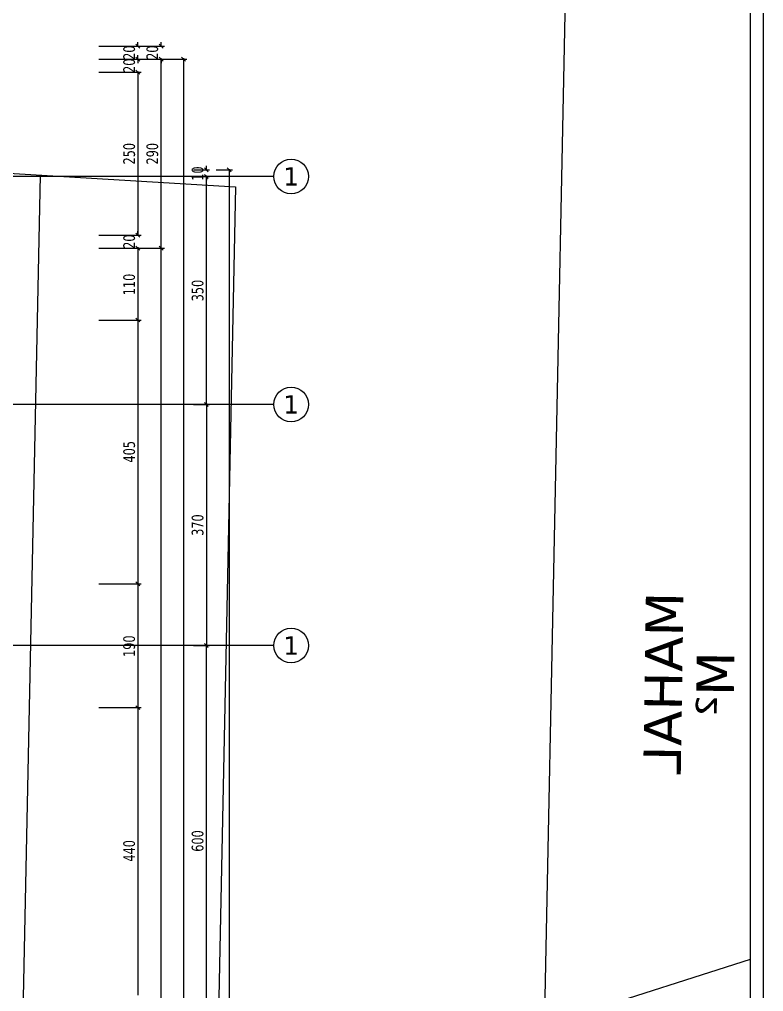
# Model space of a CAD drawing. Header units: millimetres. Extents: x 43168.9 to 43194.6, y -25545.1 to -25543.4.
# Drawn here: x 43176.9315 to 43177.1599, y -25544.0901 to -25543.7917 of the extents above; entities that cross this region are included whole.
import ezdxf
from ezdxf.enums import TextEntityAlignment as Align

# ---------------------------------------------------------------- set-up
doc = ezdxf.new("R2010")
doc.units = ezdxf.units.MM
doc.header["$LTSCALE"] = 200
doc.linetypes.add('DASHDOT', pattern=[1, 0.5, -0.25, 0, -0.25])
doc.linetypes.add('DASHDOT2', pattern=[0.5, 0.25, -0.125, 0, -0.125])
for name, color, linetype in [('aks_sgh', 5, 'DASHDOT2'), ('arsasiniri_sgh', 10, 'Continuous'), ('olcuaks_sgh', 41, 'Continuous'), ('olcudis_sgh', 185, 'Continuous'), ('pafta_sgh', 11, 'Continuous'), ('yapi-yaklasma_sgh', 41, 'DASHDOT')]:
    doc.layers.add(name, color=color, linetype=linetype)
doc.styles.add('dim', font='VERDANA.TTF', dxfattribs={"width": 0.7})
doc.styles.add('text1', font='VERDANA.TTF')

msp = doc.modelspace()

# ---------------------------------------------------------------- linework, layer by layer
at = {"color": 0, "linetype": 'ByBlock', "lineweight": -2}
for p, q in [((43176.96728, -25543.79932), (43176.96848, -25543.80052)), ((43176.97439, -25543.79932), (43176.97559, -25543.80052)), ((43176.96848, -25543.80452), (43176.96728, -25543.80332)), ((43176.96728, -25543.80332), (43176.96848, -25543.80452)), ((43176.97559, -25543.80452), (43176.97439, -25543.80332)), ((43176.97559, -25543.80452), (43176.97439, -25543.80332)), ((43176.98248, -25543.80452), (43176.98128, -25543.80332)), ((43176.96848, -25543.80852), (43176.96728, -25543.80732)), ((43176.96848, -25543.80852), (43176.96728, -25543.80732)), ((43176.98828, -25543.83732), (43176.98948, -25543.83852)), ((43176.98948, -25543.84052), (43176.98828, -25543.83932)), ((43176.98948, -25543.84052), (43176.98828, -25543.83932)), ((43176.99648, -25543.83852), (43176.99528, -25543.83732)), ((43176.96728, -25543.85732), (43176.96848, -25543.85852)), ((43176.96728, -25543.85732), (43176.96848, -25543.85852)), ((43176.96848, -25543.86253), (43176.96728, -25543.86133)), ((43176.96848, -25543.86253), (43176.96728, -25543.86133)), ((43176.97559, -25543.86253), (43176.97439, -25543.86133)), ((43176.97439, -25543.86133), (43176.97559, -25543.86253)), ((43176.96728, -25543.8834), (43176.96848, -25543.8846)), ((43176.96848, -25543.8846), (43176.96728, -25543.8834)), ((43176.98828, -25543.90931), (43176.98948, -25543.91051)), ((43176.98948, -25543.91051), (43176.98828, -25543.90931)), ((43176.96728, -25543.9644), (43176.96848, -25543.9656)), ((43176.96848, -25543.9656), (43176.96728, -25543.9644)), ((43176.98948, -25543.98452), (43176.98828, -25543.98332)), ((43176.98828, -25543.98332), (43176.98948, -25543.98452)), ((43176.96728, -25544.0024), (43176.96848, -25544.0036)), ((43176.96848, -25544.0036), (43176.96728, -25544.0024))]:
    msp.add_line(p, q, dxfattribs=at)
for p, q in [((43177.00956, -25543.83992), (43176.98688, -25543.83992)), ((43177.00956, -25543.90991), (43176.98688, -25543.90991)), ((43177.00956, -25543.98392), (43176.98688, -25543.98392))]:
    msp.add_line(p, q)
at = {"linetype": 'Continuous'}
for centre in [(43177.01488, -25543.83992), (43177.01488, -25543.90991), (43177.01488, -25543.98392)]:
    msp.add_circle(centre, 0.00532, dxfattribs=at)
at = {"layer": 'aks_sgh'}
for p, q in [((43176.98688, -25543.83992), (43176.18488, -25543.83992)), ((43176.98688, -25543.90991), (43176.18488, -25543.90991)), ((43176.98688, -25543.98392), (43176.18488, -25543.98392))]:
    msp.add_line(p, q, dxfattribs=at)
at = {"layer": 'arsasiniri_sgh', "color": 14}
for p, q in [((43177.10176, -25543.64889), (43177.09254, -25544.10046)), ((43177.09254, -25544.1004), (43177.15588, -25544.08021)), ((43177.09254, -25544.1004), (43177.15588, -25544.08021))]:
    msp.add_line(p, q, dxfattribs=at)
at = {"layer": 'olcuaks_sgh'}
for p, q in [((43176.98488, -25543.83792), (43176.98988, -25543.83792)), ((43176.98888, -25543.83792), (43176.98888, -25543.83672)), ((43176.99188, -25543.83792), (43176.99688, -25543.83792)), ((43176.99588, -25543.83767), (43176.99588, -25544.55117)), ((43176.98488, -25543.83992), (43176.98988, -25543.83992)), ((43176.98488, -25543.83992), (43176.98988, -25543.83992)), ((43176.98888, -25543.91016), (43176.98888, -25543.83967)), ((43176.98888, -25543.83992), (43176.98888, -25543.84112)), ((43176.98488, -25543.90991), (43176.98988, -25543.90991)), ((43176.98488, -25543.90991), (43176.98988, -25543.90991)), ((43176.98888, -25543.90966), (43176.98888, -25543.98417)), ((43176.98488, -25543.98392), (43176.98988, -25543.98392)), ((43176.98688, -25543.98392), (43176.98988, -25543.98392)), ((43176.98888, -25544.10417), (43176.98888, -25543.98367))]:
    msp.add_line(p, q, dxfattribs=at)
at = {"layer": 'olcudis_sgh'}
for p, q in [((43176.95588, -25543.79992), (43176.96888, -25543.79992)), ((43176.96299, -25543.79992), (43176.97599, -25543.79992)), ((43176.96788, -25543.79992), (43176.96788, -25543.79872)), ((43176.97499, -25543.79992), (43176.97499, -25543.79872)), ((43176.96788, -25543.80392), (43176.96788, -25543.80272)), ((43176.97499, -25543.86218), (43176.97499, -25543.80367)), ((43176.98188, -25543.80367), (43176.98188, -25544.55117)), ((43176.95588, -25543.80392), (43176.96888, -25543.80392)), ((43176.95588, -25543.80392), (43176.96888, -25543.80392)), ((43176.96299, -25543.80392), (43176.97599, -25543.80392)), ((43176.96299, -25543.80392), (43176.97599, -25543.80392)), ((43176.96788, -25543.80392), (43176.96788, -25543.80512)), ((43176.96988, -25543.80392), (43176.98288, -25543.80392)), ((43176.97499, -25543.80392), (43176.97499, -25543.80512)), ((43176.95588, -25543.80792), (43176.96888, -25543.80792)), ((43176.95588, -25543.80792), (43176.96888, -25543.80792)), ((43176.96788, -25543.80767), (43176.96788, -25543.85817)), ((43176.96788, -25543.80792), (43176.96788, -25543.80912)), ((43176.96788, -25543.85792), (43176.96788, -25543.85672)), ((43176.95588, -25543.85792), (43176.96888, -25543.85792)), ((43176.95588, -25543.85792), (43176.96888, -25543.85792)), ((43176.95588, -25543.86193), (43176.96888, -25543.86193)), ((43176.95588, -25543.86193), (43176.96888, -25543.86193)), ((43176.96299, -25543.86193), (43176.97599, -25543.86193)), ((43176.96299, -25543.86193), (43176.97599, -25543.86193)), ((43176.96788, -25543.86168), (43176.96788, -25543.88425)), ((43176.96788, -25543.86193), (43176.96788, -25543.86313)), ((43176.97499, -25544.46917), (43176.97499, -25543.86168)), ((43176.95588, -25543.884), (43176.96888, -25543.884)), ((43176.95588, -25543.884), (43176.96888, -25543.884)), ((43176.96788, -25543.88375), (43176.96788, -25543.96525)), ((43176.96788, -25543.96475), (43176.96788, -25544.00325)), ((43176.95588, -25543.965), (43176.96888, -25543.965)), ((43176.95588, -25543.965), (43176.96888, -25543.965)), ((43176.95588, -25544.003), (43176.96888, -25544.003)), ((43176.95588, -25544.003), (43176.96888, -25544.003)), ((43176.96788, -25544.00275), (43176.96788, -25544.09125))]:
    msp.add_line(p, q, dxfattribs=at)
at = {"layer": 'pafta_sgh'}
for p, q in [((43177.15988, -25544.954), (43177.15988, -25543.526)), ((43177.15588, -25544.95), (43177.15588, -25543.53))]:
    msp.add_line(p, q, dxfattribs=at)
at = {"layer": 'yapi-yaklasma_sgh'}
for p, q in [((43176.184, -25543.79476), (43176.99777, -25543.84307)), ((43176.184, -25543.79476), (43176.99777, -25543.84307)), ((43176.93783, -25543.83951), (43176.93257, -25544.0972)), ((43176.93783, -25543.83951), (43176.93257, -25544.0972)), ((43176.99777, -25543.84307), (43176.99256, -25544.09842)), ((43176.99777, -25543.84307), (43176.99256, -25544.09842))]:
    msp.add_line(p, q, dxfattribs=at)

# ---------------------------------------------------------------- texts
at = {"linetype": 'Continuous', "style": 'text1'}
for p in [(43177.01488, -25543.83992), (43177.01488, -25543.90991), (43177.01488, -25543.98392)]:
    msp.add_attdef('1', text='', height=0.0056, dxfattribs=at).set_placement(p, align=Align.MIDDLE)
at = {"color": 7, "style": 'text1', "text_generation_flag": 4}
for tag, text, height, p in [('MAHAL', '', 0.01154, (43177.12913, -25543.99549)), ('M²', 'm²', 0.011537, (43177.14493, -25543.99573))]:
    msp.add_attdef(tag, text=text, height=height, rotation=269.1301, dxfattribs=at).set_placement(p, align=Align.MIDDLE)
at = {"layer": 'olcuaks_sgh', "color": 2, "style": 'dim', "width": 0.7}
for s, p in [('10', (43176.98797, -25543.84124)), ('350', (43176.98797, -25543.87825)), ('370', (43176.98797, -25543.95025)), ('600', (43176.98797, -25544.04723))]:
    msp.add_text(s, height=0.0036, rotation=90, dxfattribs=at).set_placement(p)
at = {"layer": 'olcudis_sgh', "color": 2, "style": 'dim', "width": 0.7}
for s, p in [('20', (43176.96697, -25543.80414)), ('20', (43176.97408, -25543.80414)), ('20', (43176.96697, -25543.80814)), ('250', (43176.96697, -25543.83625)), ('290', (43176.97408, -25543.83625)), ('20', (43176.96697, -25543.86215)), ('110', (43176.96697, -25543.87639)), ('405', (43176.96697, -25543.92774)), ('190', (43176.96697, -25543.98742)), ('440', (43176.96697, -25544.05025))]:
    msp.add_text(s, height=0.0036, rotation=90, dxfattribs=at).set_placement(p)

doc.saveas('drawing.dxf')
